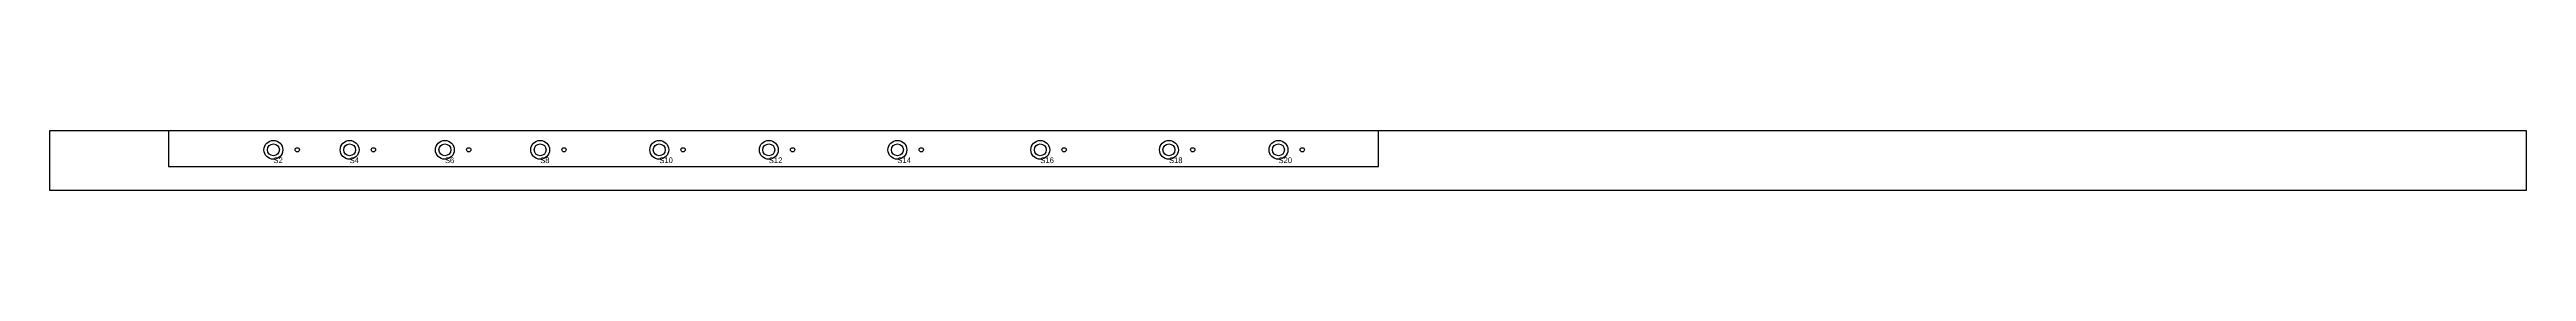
# Model space of a CAD drawing. Header units: inches. Extents: x 0 to 52, y 0 to 1.2.
import ezdxf

# ---------------------------------------------------------------- set-up
doc = ezdxf.new("R2010")
doc.units = ezdxf.units.IN
for name, color, linetype in [('CHANNEL', 3, 'Continuous'), ('CUT', 7, 'Continuous'), ('DRILL', 5, 'Continuous'), ('SIDE', 2, 'Continuous'), ('TEXT', 8, 'Continuous')]:
    doc.layers.add(name, color=color, linetype=linetype)

msp = doc.modelspace()

# ---------------------------------------------------------------- linework, layer by layer
at = {"layer": 'CHANNEL'}
msp.add_lwpolyline([(2.5, 0.5), (27.9, 0.5), (27.9, 1.25), (2.5, 1.25)], close=True, dxfattribs=at)
at = {"layer": 'CUT'}
msp.add_lwpolyline([(0, 0), (52, 0), (52, 1.25), (0, 1.25)], close=True, dxfattribs=at)
at = {"layer": 'DRILL'}
for centre in [(5.2, 0.85), (6.8, 0.85), (8.8, 0.85), (10.8, 0.85), (13.3, 0.85), (15.6, 0.85), (18.3, 0.85), (21.3, 0.85), (24, 0.85), (26.3, 0.85)]:
    msp.add_circle(centre, 0.045, dxfattribs=at)
at = {"layer": 'SIDE'}
for centre, radius in [((4.7, 0.85), 0.198), ((6.3, 0.85), 0.198), ((8.3, 0.85), 0.198), ((10.3, 0.85), 0.198), ((12.8, 0.85), 0.198), ((15.1, 0.85), 0.198), ((17.8, 0.85), 0.198), ((20.8, 0.85), 0.198), ((23.5, 0.85), 0.198), ((25.8, 0.85), 0.198), ((4.7, 0.85), 0.125), ((6.3, 0.85), 0.125), ((8.3, 0.85), 0.125), ((10.3, 0.85), 0.125), ((12.8, 0.85), 0.125), ((15.1, 0.85), 0.125), ((17.8, 0.85), 0.125), ((20.8, 0.85), 0.125), ((23.5, 0.85), 0.125), ((25.8, 0.85), 0.125)]:
    msp.add_circle(centre, radius, dxfattribs=at)

# ---------------------------------------------------------------- texts
at = {"layer": 'TEXT'}
for s, p in [('S2', (4.7, 0.57)), ('S4', (6.3, 0.57)), ('S6', (8.3, 0.57)), ('S8', (10.3, 0.57)), ('S10', (12.8, 0.57)), ('S12', (15.1, 0.57)), ('S14', (17.8, 0.57)), ('S16', (20.8, 0.57)), ('S18', (23.5, 0.57)), ('S20', (25.8, 0.57))]:
    msp.add_text(s, height=0.12, dxfattribs=at).set_placement(p)

doc.saveas('drawing.dxf')
